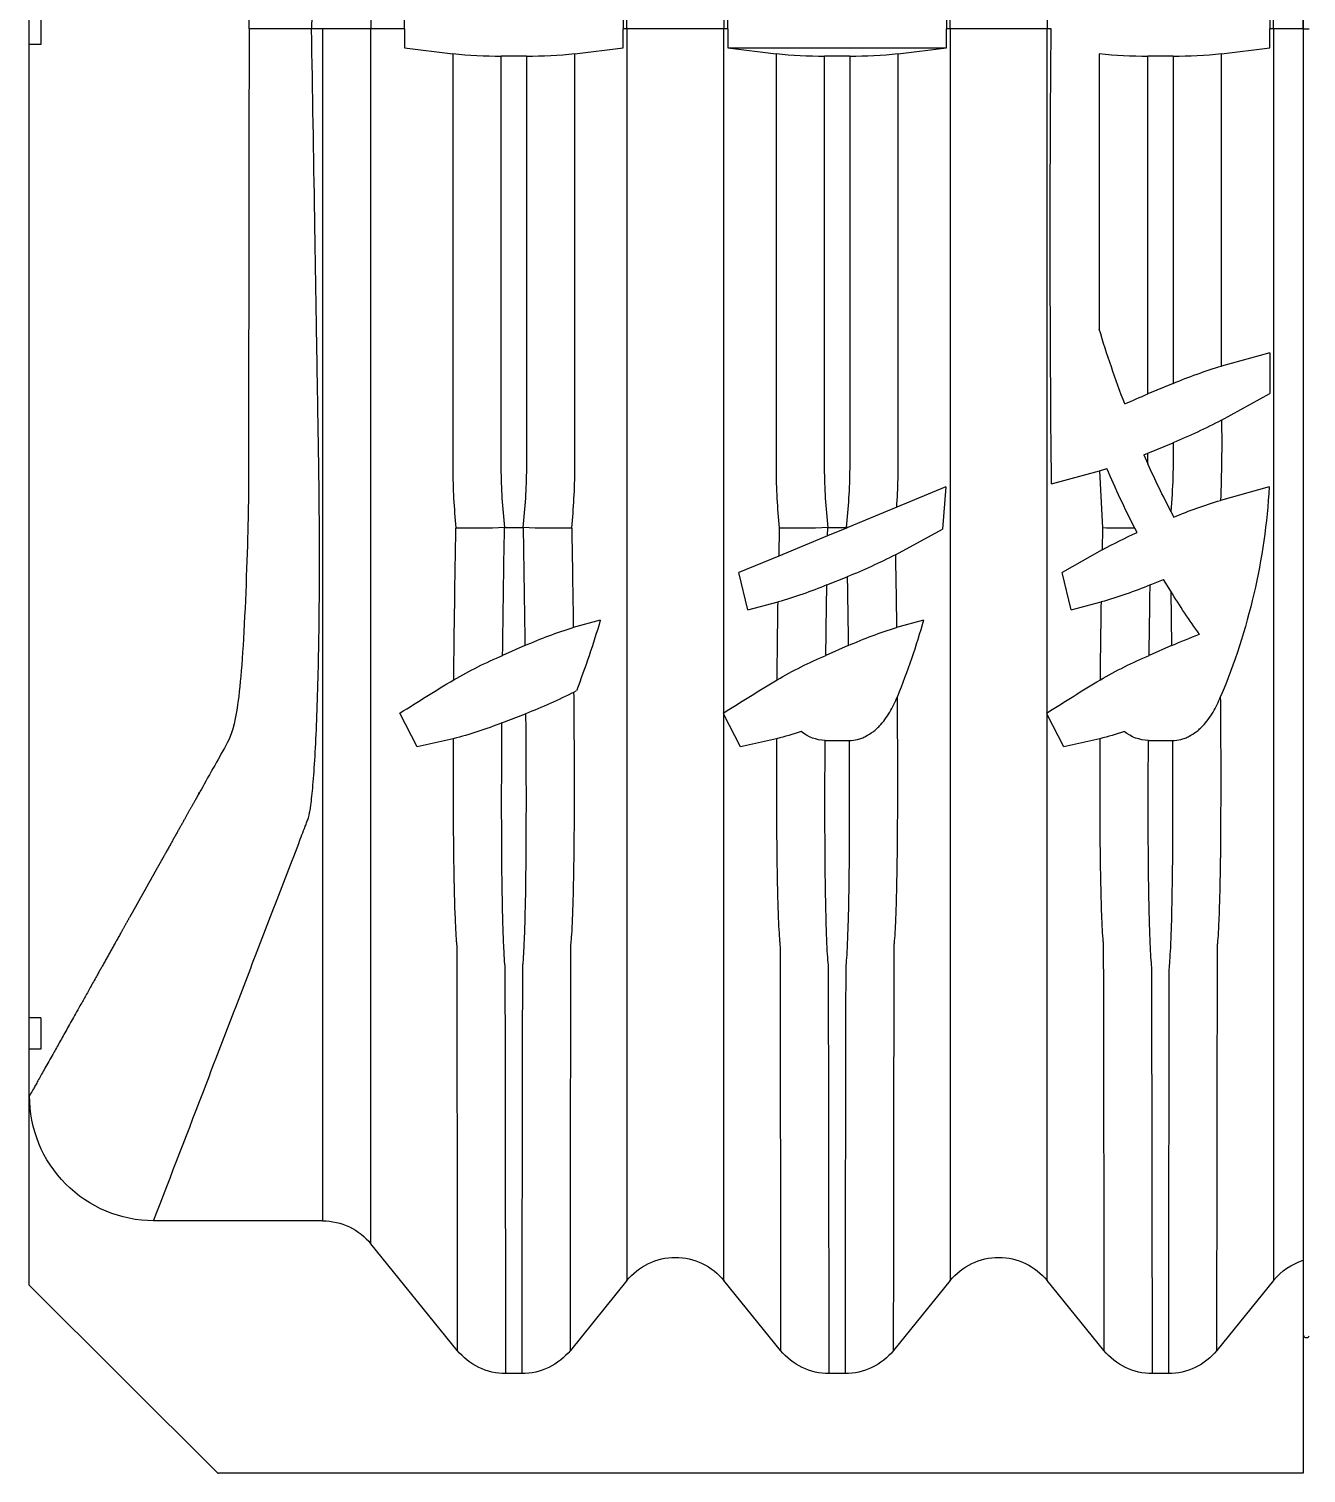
# Model space of a CAD drawing. Header units: millimetres. Extents: x -455371 to 117772, y -78417 to 116564.
# Drawn here: x -36951.4 to -36747.5, y 53543.6 to 53774 of the extents above; entities that cross this region are included whole.
import ezdxf

# ---------------------------------------------------------------- set-up
doc = ezdxf.new("R2010")
doc.units = ezdxf.units.MM
doc.layers.get('0').update_dxf_attribs({"color": 255})
doc.layers.add('BETON-STOP', color=141, linetype='Continuous')
doc.layers.add('Contorno-Cupolex', color=3, linetype='Continuous')
doc.layers.add('quote', color=5, linetype='Continuous', lineweight=15)

# ---------------------------------------------------------------- blocks, each defined once
blk = doc.blocks.new('Cupolex H50')
at = {"layer": 'Contorno-Cupolex', "linetype": 'Continuous'}
for p, q in [((19692.858, 10192.535), (19692.858, 10213.322)), ((19692.951, 10192.535), (19692.858, 10192.535)), ((19692.858, 10192.535), (19692.858, 10171.748))]:
    blk.add_line(p, q, dxfattribs=at)
blk.add_arc((19692.908, 10171.747), 0.0499, 179.2776, 329.0373, dxfattribs=at)
blk = doc.blocks.new('*U2212')
at = {"xscale": 10.01836209701863, "yscale": 10.01836209701863, "zscale": 10.01836209701863}
blk.add_blockref('Cupolex H50', (-197854.97, -101829.74), dxfattribs=at)
blk = doc.blocks.new('*U2213')
at = {"layer": 'quote', "color": 0, "linetype": 'ByBlock', "lineweight": -2, "transparency": 16777216}
blk.add_blockref('*U2212', (1345, -1345), dxfattribs=at)
blk = doc.blocks.new('Bs H50 tacca 4')
at = {"layer": 'BETON-STOP'}
for p, q in [((19672.558, 10052.839), (19675.568, 10055.839)), ((19675.568, 10055.839), (19675.579, 10055.839)), ((19692.858, 10055.839), (19675.579, 10055.839)), ((19692.858, 10009.839), (19692.858, 10055.839)), ((19680.411, 10054.254), (19680.156, 10054.254)), ((19685.561, 10054.254), (19685.306, 10054.254)), ((19690.711, 10054.254), (19690.456, 10054.254)), ((19679.383, 10053.884), (19678.008, 10052.189)), ((19682.085, 10052.772), (19681.184, 10053.884)), ((19684.533, 10053.884), (19683.631, 10052.772)), ((19687.235, 10052.772), (19686.334, 10053.884)), ((19689.683, 10053.884), (19688.781, 10052.772)), ((19692.385, 10052.772), (19691.484, 10053.884)), ((19672.558, 10049.089), (19672.558, 10052.839)), ((19678.008, 10052.189), (19678.008, 10032.839)), ((19677.236, 10051.819), (19674.546, 10051.819)), ((19677.236, 10032.839), (19677.236, 10051.819)), ((19672.747, 10049.089), (19672.558, 10049.089)), ((19672.558, 10048.589), (19672.558, 10049.089)), ((19672.747, 10048.589), (19672.747, 10049.089)), ((19672.747, 10048.589), (19672.558, 10048.589)), ((19672.558, 10033.089), (19672.558, 10048.589)), ((19678.745, 10044.27), (19678.47, 10043.734)), ((19679.319, 10044.143), (19678.745, 10044.27)), ((19683.895, 10044.27), (19683.631, 10043.755)), ((19684.469, 10044.143), (19683.895, 10044.27)), ((19685.243, 10044.17), (19685.624, 10044.17)), ((19689.045, 10044.27), (19688.781, 10043.755)), ((19689.619, 10044.143), (19689.045, 10044.27)), ((19690.393, 10044.17), (19690.774, 10044.17)), ((19680.094, 10043.891), (19680.471, 10043.744)), ((19683.62, 10043.734), (19683.631, 10043.755)), ((19683.631, 10043.728), (19683.62, 10043.734)), ((19688.77, 10043.734), (19688.781, 10043.755)), ((19688.781, 10043.728), (19688.77, 10043.734)), ((19681.242, 10043.4), (19681.279, 10043.38)), ((19680.46, 10042.661), (19680.105, 10042.815)), ((19685.61, 10042.661), (19685.255, 10042.815)), ((19690.76, 10042.661), (19690.405, 10042.815)), ((19690.748, 10041.794), (19690.76, 10042.661)), ((19681.661, 10042.253), (19681.23, 10042.373)), ((19686.811, 10042.253), (19686.38, 10042.373)), ((19684.01, 10042.089), (19683.87, 10041.498)), ((19684.01, 10042.089), (19684.492, 10041.964)), ((19689.16, 10042.089), (19689.02, 10041.498)), ((19689.16, 10042.089), (19689.642, 10041.964)), ((19685.27, 10041.694), (19685.595, 10041.563)), ((19690.42, 10041.694), (19690.634, 10041.608)), ((19690.748, 10041.794), (19690.634, 10041.608)), ((19684.504, 10041.235), (19683.87, 10041.498)), ((19689.655, 10041.136), (19689.02, 10041.498)), ((19684.511, 10040.787), (19684.504, 10041.235)), ((19685.282, 10040.913), (19684.504, 10041.235)), ((19686.363, 10041.212), (19687.111, 10040.805)), ((19689.661, 10040.787), (19689.655, 10041.136)), ((19685.282, 10040.913), (19685.285, 10040.779)), ((19685.582, 10040.789), (19685.282, 10040.913)), ((19680.135, 10040.779), (19680.142, 10040.779)), ((19680.142, 10040.779), (19680.425, 10040.779)), ((19680.425, 10040.779), (19680.432, 10040.779)), ((19685.285, 10040.779), (19685.292, 10040.779)), ((19685.292, 10040.779), (19685.575, 10040.779)), ((19685.575, 10040.779), (19685.582, 10040.779)), ((19685.582, 10040.779), (19685.582, 10040.789)), ((19685.603, 10040.78), (19685.582, 10040.789)), ((19685.603, 10040.78), (19685.582, 10040.779)), ((19686.383, 10040.457), (19685.603, 10040.78)), ((19687.166, 10040.132), (19687.111, 10040.805)), ((19689.611, 10039.876), (19689.661, 10040.787)), ((19690.212, 10040.86), (19690.175, 10040.789)), ((19687.166, 10040.132), (19686.383, 10040.457)), ((19690.751, 10040.522), (19690.799, 10040.613)), ((19692.316, 10040.132), (19691.54, 10040.348)), ((19688.849, 10040.085), (19689.611, 10039.876)), ((19689.611, 10039.876), (19689.732, 10039.839)), ((19690.319, 10039.624), (19690.383, 10039.766)), ((19690.383, 10039.766), (19690.383, 10039.597)), ((19690.319, 10039.624), (19690.383, 10039.597)), ((19690.383, 10039.597), (19690.784, 10039.431)), ((19691.557, 10039.07), (19692.324, 10038.645)), ((19690.383, 10038.652), (19690.383, 10033.275)), ((19690.784, 10038.486), (19690.383, 10038.652)), ((19692.324, 10037.996), (19692.324, 10038.645)), ((19690.784, 10033.275), (19690.784, 10038.486)), ((19692.324, 10037.996), (19691.557, 10038.208)), ((19672.747, 10033.089), (19672.558, 10033.089)), ((19672.558, 10032.589), (19672.558, 10033.089)), ((19672.747, 10032.589), (19672.747, 10033.089)), ((19678.543, 10033.139), (19679.31, 10033.237)), ((19678.543, 10032.839), (19678.543, 10033.139)), ((19680.484, 10033.275), (19680.083, 10033.275)), ((19681.257, 10033.237), (19682.024, 10033.139)), ((19682.024, 10033.139), (19682.024, 10032.839)), ((19683.693, 10033.139), (19684.46, 10033.237)), ((19683.693, 10032.839), (19683.693, 10033.139)), ((19683.693, 10033.139), (19687.174, 10033.139)), ((19685.634, 10033.275), (19685.233, 10033.275)), ((19686.407, 10033.237), (19687.174, 10033.139)), ((19687.174, 10033.139), (19687.174, 10032.839)), ((19690.784, 10033.275), (19690.383, 10033.275)), ((19691.557, 10033.237), (19692.324, 10033.139)), ((19692.324, 10033.139), (19692.324, 10032.839)), ((19677.062, 10032.839), (19676.066, 10032.839)), ((19677.236, 10032.839), (19677.062, 10032.839)), ((19678.008, 10032.839), (19677.236, 10032.839)), ((19678.543, 10032.839), (19678.008, 10032.839)), ((19678.543, 10032.839), (19678.543, 10032.539)), ((19682.085, 10032.839), (19682.024, 10032.839)), ((19682.024, 10032.539), (19682.024, 10032.839)), ((19683.631, 10032.839), (19682.085, 10032.839)), ((19683.693, 10032.839), (19683.631, 10032.839)), ((19683.693, 10032.839), (19683.693, 10032.539)), ((19687.235, 10032.839), (19687.174, 10032.839)), ((19687.174, 10032.539), (19687.174, 10032.839)), ((19688.781, 10032.839), (19687.235, 10032.839)), ((19688.843, 10032.839), (19688.781, 10032.839)), ((19692.385, 10032.839), (19692.324, 10032.839)), ((19692.324, 10032.539), (19692.324, 10032.839)), ((19692.858, 10032.839), (19692.385, 10032.839))]:
    blk.add_line(p, q, dxfattribs=at)
for centre, radius, start, end in [((19680.157, 10053.259), 0.995, 90.0853, 141.0771), ((19680.409, 10053.258), 0.996, 38.931, 89.9066), ((19685.307, 10053.259), 0.995, 90.0853, 141.0771), ((19685.559, 10053.258), 0.996, 38.931, 89.9066), ((19690.457, 10053.259), 0.995, 90.0853, 141.0771), ((19690.709, 10053.258), 0.996, 38.931, 89.9066), ((19682.858, 10053.395), 0.992, 218.8507, 321.1493), ((19688.008, 10053.395), 0.992, 218.8507, 321.1493), ((19693.158, 10053.395), 0.992, 218.8507, 252.4043), ((19677.234, 10052.815), 0.995, 270.0845, 321.0778), ((19674.551, 10049.839), 1.981, 90.1249, 180.3275), ((19677.802, 10038.174), 6.159, 68.148, 75.7364), ((19683.423, 10039.817), 4.451, 71.1754, 76.4034), ((19685.256, 10043.537), 0.633, 91.2639, 128.8863), ((19688.573, 10039.817), 4.451, 71.1754, 76.4034), ((19690.406, 10043.537), 0.633, 91.2639, 128.8863), ((19698.453, 10075.039), 37.139, 237.4487, 239.0025), ((19677.832, 10036.81), 7.42, 62.6401, 69.1643), ((19703.713, 10075.219), 37.349, 237.473, 238.9994), ((19708.863, 10075.219), 37.349, 237.473, 238.9994), ((19674.405, 10038.676), 12.912, 16.0869, 21.8067), ((19682.218, 10039.553), 10.115, 3.2828, 22.796), ((20031.969, 10047.023), 352.663, 180.62038, 181.0131), ((19682.961, 10049.505), 7.274, 240.0223, 246.8784), ((19669.39, 10038.719), 12.77, 16.0673, 21.4049), ((19925.582, 10045.627), 241.117, 180.57577, 180.87046), ((19688.111, 10049.505), 7.274, 240.0223, 246.8784), ((19930.732, 10045.627), 241.117, 180.57577, 180.87046), ((19693.261, 10049.505), 7.274, 240.0223, 246.8784), ((20098.832, 10047.984), 418.759, 180.70721, 180.98586), ((20008.511, 10046.687), 323.28, 180.68628, 180.88504), ((20013.661, 10046.687), 323.28, 180.68628, 180.88504), ((19237.634, 10048.361), 442.863, 359.01905, 359.26254), ((19683.074, 10048.493), 6.392, 245.8601, 253.2339), ((19336.282, 10047.052), 349.356, 359.09979, 359.2798), ((19688.224, 10048.493), 6.392, 245.8601, 253.2339), ((19694.279, 10050.745), 8.817, 246.4812, 249.6136), ((19111.745, 10050.432), 569.543, 359.02971, 359.18931), ((19250.396, 10048.421), 436.026, 359.05265, 359.20533), ((19701.177, 10035.322), 12.274, 144.3188, 148.1761), ((19682.612, 10035.294), 6.93, 67.4443, 74.2569), ((19687.762, 10035.294), 6.93, 67.4443, 74.2569), ((19682.588, 10033.981), 8.157, 62.4371, 68.3733), ((19693.121, 10047.441), 7.195, 241.1997, 246.1501), ((19679.654, 10031.86), 8.932, 86.9126, 91.8782), ((19680.913, 10031.86), 8.932, 88.1218, 93.0874), ((19684.804, 10031.86), 8.932, 86.9126, 91.8782), ((19689.941, 10033.676), 7.116, 88.1178, 92.2569), ((19703.083, 10034.189), 14.498, 152.9216, 157.0622), ((19705.558, 10032.839), 16.682, 152.577, 155.463), ((19679.604, 10039.643), 11.182, 358.9164, 4.5085), ((19693.586, 10047.229), 7.179, 247.1514, 253.4401), ((19671.171, 10039.447), 20.389, 358.9401, 2.5327), ((20065.034, 10036.159), 376.206, 179.4021, 180.50569), ((19687.603, 10031.628), 8.426, 62.0178, 67.8232), ((19705.558, 10032.839), 16.65, 158.9776, 163.305), ((19694.484, 10048.562), 10.725, 245.3846, 247.52), ((19693.647, 10045.218), 7.315, 246.961, 253.3986), ((19680.019, 10026.768), 6.508, 89.4367, 96.2533), ((19680.536, 10026.53), 6.746, 83.8671, 90.4429), ((19685.169, 10026.768), 6.508, 89.4367, 96.2533), ((19685.686, 10026.53), 6.746, 83.8671, 90.4429), ((19690.319, 10026.768), 6.508, 89.4367, 96.2533), ((19690.836, 10026.53), 6.746, 83.8671, 90.4429)]:
    blk.add_arc(centre, radius, start, end, dxfattribs=at)
for points, degree, knots in [([(19680.156, 10054.254), (19680.156, 10052.992), (19680.153, 10051.728), (19680.15, 10049.831), (19680.149, 10049.199), (19680.148, 10048.408), (19680.147, 10048.25), (19680.147, 10048.013), (19680.147, 10047.934), (19680.147, 10047.816), (19680.146, 10047.779), (19680.136, 10047.678), (19680.132, 10047.617), (19680.125, 10047.472), (19680.121, 10047.389), (19680.114, 10047.199), (19680.11, 10047.092), (19680.101, 10046.74), (19680.097, 10046.467), (19680.092, 10046.001), (19680.091, 10045.837), (19680.09, 10045.488), (19680.089, 10045.304), (19680.09, 10044.732), (19680.091, 10044.325), (19680.094, 10043.891)], 3, [0, 0, 0, 0, 0.5, 0.5, 0.75, 0.75, 0.8125, 0.8125, 0.84375, 0.84375, 0.859375, 0.859375, 0.875, 0.875, 0.890625, 0.890625, 0.90625, 0.90625, 0.9375, 0.9375, 0.953125, 0.953125, 0.96875, 0.96875, 1, 1, 1, 1]), ([(19680.471, 10043.744), (19680.475, 10044.19), (19680.477, 10044.608), (19680.478, 10045.385), (19680.476, 10045.748), (19680.471, 10046.391), (19680.467, 10046.672), (19680.458, 10047.036), (19680.455, 10047.148), (19680.447, 10047.348), (19680.444, 10047.436), (19680.436, 10047.588), (19680.432, 10047.653), (19680.425, 10047.734), (19680.422, 10047.758), (19680.42, 10047.8), (19680.42, 10047.819), (19680.42, 10047.918), (19680.42, 10047.998), (19680.42, 10048.235), (19680.419, 10048.394), (19680.417, 10049.186), (19680.417, 10049.82), (19680.413, 10051.722), (19680.411, 10052.989), (19680.411, 10054.254)], 3, [0, 0, 0, 0, 0.03125, 0.03125, 0.0625, 0.0625, 0.09375, 0.09375, 0.109375, 0.109375, 0.125, 0.125, 0.140625, 0.140625, 0.148437, 0.148437, 0.15625, 0.15625, 0.1875, 0.1875, 0.25, 0.25, 0.5, 0.5, 1, 1, 1, 1]), ([(19685.306, 10054.254), (19685.306, 10053.001), (19685.303, 10051.745), (19685.3, 10049.861), (19685.299, 10049.233), (19685.298, 10048.448), (19685.297, 10048.291), (19685.297, 10048.056), (19685.297, 10047.977), (19685.297, 10047.859), (19685.298, 10047.822), (19685.294, 10047.739), (19685.287, 10047.685), (19685.275, 10047.495), (19685.268, 10047.326), (19685.258, 10047.001), (19685.255, 10046.882), (19685.25, 10046.625), (19685.247, 10046.488), (19685.242, 10046.048), (19685.24, 10045.717), (19685.239, 10044.983), (19685.24, 10044.59), (19685.243, 10044.17)], 3, [0, 0, 0, 0, 0.5, 0.5, 0.75, 0.75, 0.8125, 0.8125, 0.84375, 0.84375, 0.859375, 0.859375, 0.875, 0.875, 0.90625, 0.90625, 0.921875, 0.921875, 0.9375, 0.9375, 0.96875, 0.96875, 1, 1, 1, 1]), ([(19685.624, 10044.17), (19685.627, 10044.593), (19685.628, 10044.988), (19685.627, 10045.538), (19685.626, 10045.715), (19685.624, 10046.048), (19685.623, 10046.205), (19685.617, 10046.646), (19685.612, 10046.902), (19685.602, 10047.227), (19685.598, 10047.324), (19685.591, 10047.495), (19685.587, 10047.568), (19685.579, 10047.694), (19685.572, 10047.746), (19685.569, 10047.827), (19685.57, 10047.865), (19685.57, 10047.983), (19685.57, 10048.061), (19685.569, 10048.296), (19685.569, 10048.453), (19685.567, 10049.238), (19685.566, 10049.865), (19685.563, 10051.747), (19685.561, 10053.002), (19685.561, 10054.254)], 3, [0, 0, 0, 0, 0.03125, 0.03125, 0.046875, 0.046875, 0.0625, 0.0625, 0.09375, 0.09375, 0.109375, 0.109375, 0.125, 0.125, 0.140625, 0.140625, 0.15625, 0.15625, 0.1875, 0.1875, 0.25, 0.25, 0.5, 0.5, 1, 1, 1, 1]), ([(19690.456, 10054.254), (19690.456, 10053.001), (19690.453, 10051.745), (19690.45, 10049.861), (19690.449, 10049.233), (19690.448, 10048.448), (19690.447, 10048.291), (19690.447, 10048.056), (19690.447, 10047.977), (19690.447, 10047.859), (19690.448, 10047.822), (19690.444, 10047.739), (19690.437, 10047.685), (19690.425, 10047.495), (19690.418, 10047.326), (19690.408, 10047.001), (19690.405, 10046.882), (19690.4, 10046.625), (19690.397, 10046.488), (19690.392, 10046.048), (19690.39, 10045.717), (19690.389, 10044.983), (19690.39, 10044.59), (19690.393, 10044.17)], 3, [0, 0, 0, 0, 0.5, 0.5, 0.75, 0.75, 0.8125, 0.8125, 0.84375, 0.84375, 0.859375, 0.859375, 0.875, 0.875, 0.90625, 0.90625, 0.921875, 0.921875, 0.9375, 0.9375, 0.96875, 0.96875, 1, 1, 1, 1]), ([(19690.774, 10044.17), (19690.777, 10044.593), (19690.778, 10044.988), (19690.777, 10045.538), (19690.776, 10045.715), (19690.774, 10046.048), (19690.773, 10046.205), (19690.767, 10046.646), (19690.762, 10046.902), (19690.752, 10047.227), (19690.748, 10047.324), (19690.741, 10047.495), (19690.737, 10047.568), (19690.729, 10047.694), (19690.722, 10047.746), (19690.719, 10047.827), (19690.72, 10047.865), (19690.72, 10047.983), (19690.72, 10048.061), (19690.719, 10048.296), (19690.719, 10048.453), (19690.717, 10049.238), (19690.716, 10049.865), (19690.713, 10051.747), (19690.711, 10053.002), (19690.711, 10054.254)], 3, [0, 0, 0, 0, 0.03125, 0.03125, 0.046875, 0.046875, 0.0625, 0.0625, 0.09375, 0.09375, 0.109375, 0.109375, 0.125, 0.125, 0.140625, 0.140625, 0.15625, 0.15625, 0.1875, 0.1875, 0.25, 0.25, 0.5, 0.5, 1, 1, 1, 1]), ([(19679.319, 10044.143), (19679.317, 10044.552), (19679.317, 10044.933), (19679.318, 10045.461), (19679.319, 10045.628), (19679.322, 10045.942), (19679.324, 10046.089), (19679.328, 10046.363), (19679.331, 10046.49), (19679.337, 10046.725), (19679.34, 10046.833), (19679.351, 10047.122), (19679.358, 10047.265), (19679.37, 10047.391), (19679.373, 10047.413), (19679.374, 10047.453), (19679.374, 10047.472), (19679.374, 10047.53), (19679.374, 10047.569), (19679.374, 10047.685), (19679.374, 10047.763), (19679.375, 10047.995), (19679.375, 10048.15), (19679.377, 10048.925), (19679.377, 10049.546), (19679.381, 10051.406), (19679.383, 10052.646), (19679.383, 10053.884)], 3, [0, 0, 0, 0, 0.03125, 0.03125, 0.046875, 0.046875, 0.0625, 0.0625, 0.078125, 0.078125, 0.09375, 0.09375, 0.125, 0.125, 0.132813, 0.132813, 0.140625, 0.140625, 0.15625, 0.15625, 0.1875, 0.1875, 0.25, 0.25, 0.5, 0.5, 1, 1, 1, 1]), ([(19681.184, 10053.884), (19681.184, 10052.621), (19681.186, 10051.355), (19681.189, 10049.456), (19681.19, 10048.823), (19681.192, 10048.032), (19681.192, 10047.873), (19681.193, 10047.636), (19681.193, 10047.557), (19681.193, 10047.458), (19681.192, 10047.439), (19681.195, 10047.396), (19681.199, 10047.372), (19681.206, 10047.291), (19681.21, 10047.226), (19681.217, 10047.074), (19681.221, 10046.986), (19681.228, 10046.787), (19681.231, 10046.675), (19681.24, 10046.311), (19681.244, 10046.03), (19681.248, 10045.552), (19681.249, 10045.383), (19681.25, 10045.025), (19681.25, 10044.837), (19681.248, 10044.255), (19681.246, 10043.84), (19681.242, 10043.4)], 3, [0, 0, 0, 0, 0.5, 0.5, 0.75, 0.75, 0.8125, 0.8125, 0.84375, 0.84375, 0.851563, 0.851563, 0.859375, 0.859375, 0.875, 0.875, 0.890625, 0.890625, 0.90625, 0.90625, 0.9375, 0.9375, 0.953125, 0.953125, 0.96875, 0.96875, 1, 1, 1, 1]), ([(19684.469, 10044.143), (19684.467, 10044.552), (19684.467, 10044.933), (19684.468, 10045.461), (19684.469, 10045.628), (19684.472, 10045.942), (19684.474, 10046.089), (19684.478, 10046.363), (19684.481, 10046.49), (19684.487, 10046.725), (19684.49, 10046.833), (19684.501, 10047.122), (19684.508, 10047.265), (19684.52, 10047.391), (19684.523, 10047.413), (19684.524, 10047.453), (19684.524, 10047.472), (19684.524, 10047.53), (19684.524, 10047.569), (19684.524, 10047.685), (19684.524, 10047.763), (19684.525, 10047.995), (19684.525, 10048.15), (19684.527, 10048.925), (19684.527, 10049.546), (19684.531, 10051.406), (19684.533, 10052.646), (19684.533, 10053.884)], 3, [0, 0, 0, 0, 0.03125, 0.03125, 0.046875, 0.046875, 0.0625, 0.0625, 0.078125, 0.078125, 0.09375, 0.09375, 0.125, 0.125, 0.132812, 0.132812, 0.140625, 0.140625, 0.15625, 0.15625, 0.1875, 0.1875, 0.25, 0.25, 0.5, 0.5, 1, 1, 1, 1]), ([(19686.334, 10053.884), (19686.334, 10052.623), (19686.336, 10051.359), (19686.339, 10049.464), (19686.34, 10048.832), (19686.342, 10048.042), (19686.342, 10047.884), (19686.343, 10047.647), (19686.343, 10047.568), (19686.343, 10047.469), (19686.343, 10047.45), (19686.344, 10047.409), (19686.347, 10047.386), (19686.355, 10047.308), (19686.359, 10047.246), (19686.366, 10047.098), (19686.37, 10047.012), (19686.377, 10046.819), (19686.38, 10046.709), (19686.389, 10046.352), (19686.393, 10046.075), (19686.397, 10045.603), (19686.398, 10045.436), (19686.399, 10045.084), (19686.4, 10044.897), (19686.399, 10044.32), (19686.397, 10043.909), (19686.393, 10043.472)], 3, [0, 0, 0, 0, 0.5, 0.5, 0.75, 0.75, 0.8125, 0.8125, 0.84375, 0.84375, 0.851563, 0.851563, 0.859375, 0.859375, 0.875, 0.875, 0.890625, 0.890625, 0.90625, 0.90625, 0.9375, 0.9375, 0.953125, 0.953125, 0.96875, 0.96875, 1, 1, 1, 1]), ([(19689.619, 10044.143), (19689.617, 10044.552), (19689.617, 10044.933), (19689.618, 10045.461), (19689.619, 10045.628), (19689.622, 10045.942), (19689.624, 10046.089), (19689.628, 10046.363), (19689.631, 10046.49), (19689.637, 10046.725), (19689.64, 10046.833), (19689.651, 10047.122), (19689.658, 10047.265), (19689.67, 10047.391), (19689.673, 10047.413), (19689.674, 10047.453), (19689.674, 10047.472), (19689.674, 10047.53), (19689.674, 10047.569), (19689.674, 10047.685), (19689.674, 10047.763), (19689.675, 10047.995), (19689.675, 10048.15), (19689.677, 10048.925), (19689.677, 10049.546), (19689.681, 10051.406), (19689.683, 10052.646), (19689.683, 10053.884)], 3, [0, 0, 0, 0, 0.03125, 0.03125, 0.046875, 0.046875, 0.0625, 0.0625, 0.078125, 0.078125, 0.09375, 0.09375, 0.125, 0.125, 0.132813, 0.132813, 0.140625, 0.140625, 0.15625, 0.15625, 0.1875, 0.1875, 0.25, 0.25, 0.5, 0.5, 1, 1, 1, 1]), ([(19691.484, 10053.884), (19691.484, 10052.623), (19691.486, 10051.359), (19691.489, 10049.464), (19691.49, 10048.832), (19691.492, 10048.042), (19691.492, 10047.884), (19691.493, 10047.647), (19691.493, 10047.568), (19691.493, 10047.469), (19691.493, 10047.45), (19691.494, 10047.409), (19691.497, 10047.386), (19691.505, 10047.308), (19691.509, 10047.246), (19691.516, 10047.098), (19691.52, 10047.012), (19691.527, 10046.819), (19691.53, 10046.709), (19691.539, 10046.352), (19691.543, 10046.075), (19691.547, 10045.603), (19691.548, 10045.436), (19691.549, 10045.084), (19691.55, 10044.897), (19691.549, 10044.32), (19691.547, 10043.909), (19691.543, 10043.472)], 3, [0, 0, 0, 0, 0.5, 0.5, 0.75, 0.75, 0.8125, 0.8125, 0.84375, 0.84375, 0.851562, 0.851562, 0.859375, 0.859375, 0.875, 0.875, 0.890625, 0.890625, 0.90625, 0.90625, 0.9375, 0.9375, 0.953125, 0.953125, 0.96875, 0.96875, 1, 1, 1, 1]), ([(19682.085, 10032.839), (19682.085, 10034.04), (19682.085, 10035.241), (19682.085, 10037.042), (19682.085, 10037.643), (19682.085, 10038.544), (19682.085, 10038.844), (19682.085, 10039.294), (19682.085, 10039.444), (19682.085, 10039.745), (19682.085, 10039.895), (19682.086, 10040.345), (19682.086, 10040.645), (19682.086, 10041.244), (19682.086, 10041.538), (19682.086, 10042.11), (19682.086, 10042.388), (19682.086, 10042.932), (19682.086, 10043.198), (19682.086, 10043.952), (19682.086, 10044.404), (19682.086, 10045.199), (19682.086, 10045.526), (19682.086, 10045.911), (19682.086, 10046.021), (19682.086, 10046.2), (19682.085, 10046.27), (19682.085, 10046.369), (19682.085, 10046.413), (19682.085, 10046.507), (19682.085, 10046.554), (19682.085, 10046.788), (19682.085, 10046.974), (19682.085, 10047.535), (19682.085, 10047.909), (19682.085, 10049.78), (19682.085, 10051.276), (19682.085, 10052.772)], 3, [0, 0, 0, 0, 0.0625, 0.0625, 0.09375, 0.09375, 0.109375, 0.109375, 0.117188, 0.117188, 0.125, 0.125, 0.140625, 0.140625, 0.15625, 0.15625, 0.171875, 0.171875, 0.1875, 0.1875, 0.21875, 0.21875, 0.25, 0.25, 0.265625, 0.265625, 0.28125, 0.28125, 0.296875, 0.296875, 0.3125, 0.3125, 0.375, 0.375, 0.5, 0.5, 1, 1, 1, 1]), ([(19683.631, 10052.772), (19683.631, 10051.565), (19683.631, 10050.357), (19683.631, 10048.546), (19683.631, 10047.942), (19683.631, 10047.036), (19683.631, 10046.735), (19683.631, 10046.395), (19683.631, 10046.359), (19683.631, 10046.279), (19683.631, 10046.225), (19683.631, 10046.027), (19683.631, 10045.848), (19683.63, 10045.395), (19683.63, 10045.117), (19683.631, 10044.492), (19683.631, 10044.143), (19683.631, 10043.755)], 3, [0, 0, 0, 0, 0.5, 0.5, 0.75, 0.75, 0.875, 0.875, 0.890625, 0.890625, 0.90625, 0.90625, 0.9375, 0.9375, 0.96875, 0.96875, 1, 1, 1, 1]), ([(19687.235, 10032.839), (19687.235, 10034.04), (19687.235, 10035.241), (19687.235, 10037.042), (19687.235, 10037.643), (19687.235, 10038.544), (19687.235, 10038.844), (19687.235, 10039.294), (19687.235, 10039.444), (19687.235, 10039.745), (19687.235, 10039.895), (19687.236, 10040.345), (19687.236, 10040.645), (19687.236, 10041.244), (19687.236, 10041.538), (19687.236, 10042.11), (19687.236, 10042.388), (19687.236, 10042.932), (19687.236, 10043.198), (19687.236, 10043.952), (19687.236, 10044.404), (19687.236, 10045.199), (19687.236, 10045.526), (19687.236, 10045.911), (19687.236, 10046.021), (19687.236, 10046.2), (19687.235, 10046.27), (19687.235, 10046.369), (19687.235, 10046.413), (19687.235, 10046.507), (19687.235, 10046.554), (19687.235, 10046.788), (19687.235, 10046.974), (19687.235, 10047.535), (19687.235, 10047.909), (19687.235, 10049.78), (19687.235, 10051.276), (19687.235, 10052.772)], 3, [0, 0, 0, 0, 0.0625, 0.0625, 0.09375, 0.09375, 0.109375, 0.109375, 0.117187, 0.117187, 0.125, 0.125, 0.140625, 0.140625, 0.15625, 0.15625, 0.171875, 0.171875, 0.1875, 0.1875, 0.21875, 0.21875, 0.25, 0.25, 0.265625, 0.265625, 0.28125, 0.28125, 0.296875, 0.296875, 0.3125, 0.3125, 0.375, 0.375, 0.5, 0.5, 1, 1, 1, 1]), ([(19688.781, 10052.772), (19688.781, 10051.565), (19688.781, 10050.357), (19688.781, 10048.546), (19688.781, 10047.942), (19688.781, 10047.036), (19688.781, 10046.735), (19688.781, 10046.395), (19688.781, 10046.359), (19688.781, 10046.279), (19688.781, 10046.225), (19688.781, 10046.027), (19688.781, 10045.848), (19688.78, 10045.395), (19688.78, 10045.117), (19688.781, 10044.492), (19688.781, 10044.143), (19688.781, 10043.755)], 3, [0, 0, 0, 0, 0.5, 0.5, 0.75, 0.75, 0.875, 0.875, 0.890625, 0.890625, 0.90625, 0.90625, 0.9375, 0.9375, 0.96875, 0.96875, 1, 1, 1, 1]), ([(19692.385, 10032.839), (19692.385, 10034.04), (19692.385, 10035.241), (19692.385, 10037.042), (19692.385, 10037.643), (19692.385, 10038.544), (19692.385, 10038.844), (19692.385, 10039.294), (19692.385, 10039.444), (19692.385, 10039.745), (19692.385, 10039.895), (19692.386, 10040.345), (19692.386, 10040.645), (19692.386, 10041.244), (19692.386, 10041.538), (19692.386, 10042.11), (19692.386, 10042.388), (19692.386, 10042.932), (19692.386, 10043.198), (19692.386, 10043.952), (19692.386, 10044.404), (19692.386, 10045.199), (19692.386, 10045.526), (19692.386, 10045.911), (19692.386, 10046.021), (19692.386, 10046.2), (19692.385, 10046.27), (19692.385, 10046.369), (19692.385, 10046.413), (19692.385, 10046.507), (19692.385, 10046.554), (19692.385, 10046.788), (19692.385, 10046.974), (19692.385, 10047.535), (19692.385, 10047.909), (19692.385, 10049.78), (19692.385, 10051.276), (19692.385, 10052.772)], 3, [0, 0, 0, 0, 0.0625, 0.0625, 0.09375, 0.09375, 0.109375, 0.109375, 0.117188, 0.117188, 0.125, 0.125, 0.140625, 0.140625, 0.15625, 0.15625, 0.171875, 0.171875, 0.1875, 0.1875, 0.21875, 0.21875, 0.25, 0.25, 0.265625, 0.265625, 0.28125, 0.28125, 0.296875, 0.296875, 0.3125, 0.3125, 0.375, 0.375, 0.5, 0.5, 1, 1, 1, 1]), ([(19674.546, 10051.819), (19674.824, 10051.096), (19675.243, 10050.007), (19675.802, 10048.553), (19676.223, 10047.456), (19676.575, 10046.541), (19676.821, 10045.902), (19676.935, 10045.605), (19676.983, 10045.479), (19677, 10045.434), (19677.014, 10045.4), (19677.023, 10045.361), (19677.033, 10045.311), (19677.042, 10045.257), (19677.059, 10045.139), (19677.085, 10044.897), (19677.117, 10044.441), (19677.145, 10043.865), (19677.173, 10042.973), (19677.19, 10041.906), (19677.188, 10040.753), (19677.181, 10040.062), (19677.173, 10039.572), (19677.167, 10039.19), (19677.156, 10038.521), (19677.137, 10037.375), (19677.105, 10035.417), (19677.079, 10033.842), (19677.062, 10032.839)], 3, [0, 0, 0, 0, 0.247753, 0.372985, 0.498218, 0.623451, 0.686067, 0.717375, 0.725202, 0.729131, 0.732712, 0.736995, 0.741519, 0.744877, 0.748234, 0.763673, 0.77975, 0.795578, 0.811398, 0.843021, 0.858859, 0.874812, 0.879946, 0.885054, 0.895272, 0.915707, 0.946359, 1, 1, 1, 1]), ([(19676.066, 10032.839), (19676.057, 10039.785), (19676.056, 10039.827), (19676.056, 10040.198), (19676.051, 10040.544), (19676.046, 10040.886), (19676.036, 10041.219), (19676.027, 10041.552), (19676.013, 10041.864), (19676, 10042.174), (19675.983, 10042.453), (19675.966, 10042.731), (19675.946, 10042.972), (19675.926, 10043.213), (19675.904, 10043.412), (19675.881, 10043.608), (19675.857, 10043.756), (19675.833, 10043.903), (19675.806, 10044.003), (19675.793, 10044.052), (19675.78, 10044.089), (19675.773, 10044.107), (19675.767, 10044.122), (19675.761, 10044.135), (19675.754, 10044.148), (19675.752, 10044.151), (19675.747, 10044.16), (19675.743, 10044.167), (19675.739, 10044.174), (19675.737, 10044.177), (19675.722, 10044.204), (19675.709, 10044.227), (19675.688, 10044.265), (19675.631, 10044.367), (19675.552, 10044.508), (19675.416, 10044.75), (19675.28, 10044.993), (19675.239, 10045.067), (19674.736, 10045.964), (19674.31, 10046.723), (19673.647, 10047.907), (19672.673, 10049.644), (19672.57, 10049.827)], 2, [0, 0, 0, 0.127885, 0.127885, 0.143871, 0.143871, 0.159857, 0.159857, 0.175842, 0.175842, 0.191828, 0.191828, 0.207814, 0.207814, 0.223799, 0.223799, 0.239785, 0.239785, 0.255771, 0.255771, 0.263764, 0.263764, 0.26776, 0.26776, 0.271757, 0.271757, 0.273755, 0.273755, 0.275753, 0.275753, 0.279749, 0.279749, 0.287742, 0.287742, 0.319714, 0.319714, 0.383656, 0.383656, 0.511542, 0.511542, 0.767313, 0.767313, 1, 1, 1]), ([(19685.624, 10044.17), (19685.671, 10044.17), (19685.716, 10044.164), (19685.782, 10044.148), (19685.804, 10044.141), (19685.847, 10044.125), (19685.869, 10044.115), (19685.93, 10044.084), (19685.969, 10044.059), (19686.024, 10044.018), (19686.041, 10044.003), (19686.076, 10043.972), (19686.092, 10043.956), (19686.171, 10043.873), (19686.225, 10043.799), (19686.319, 10043.641), (19686.359, 10043.558), (19686.393, 10043.472)], 3, [0, 0, 0, 0, 0.125, 0.125, 0.1875, 0.1875, 0.25, 0.25, 0.375, 0.375, 0.4375, 0.4375, 0.5, 0.5, 0.75, 0.75, 1, 1, 1, 1]), ([(19690.774, 10044.17), (19690.821, 10044.17), (19690.866, 10044.164), (19690.932, 10044.148), (19690.954, 10044.141), (19690.997, 10044.125), (19691.019, 10044.115), (19691.08, 10044.084), (19691.119, 10044.059), (19691.174, 10044.018), (19691.191, 10044.003), (19691.226, 10043.972), (19691.242, 10043.956), (19691.321, 10043.873), (19691.375, 10043.799), (19691.469, 10043.641), (19691.509, 10043.558), (19691.543, 10043.472)], 3, [0, 0, 0, 0, 0.125, 0.125, 0.1875, 0.1875, 0.25, 0.25, 0.375, 0.375, 0.4375, 0.4375, 0.5, 0.5, 0.75, 0.75, 1, 1, 1, 1]), ([(19683.631, 10043.728), (19683.631, 10043.351), (19683.631, 10042.952), (19683.63, 10042.322), (19683.63, 10042.106), (19683.63, 10041.663), (19683.63, 10041.437), (19683.631, 10040.758), (19683.631, 10040.298), (19683.631, 10039.6), (19683.631, 10039.367), (19683.631, 10038.9), (19683.631, 10038.667), (19683.631, 10036.569), (19683.631, 10034.704), (19683.631, 10032.839)], 3, [0, 0, 0, 0, 0.125, 0.125, 0.1875, 0.1875, 0.25, 0.25, 0.375, 0.375, 0.4375, 0.4375, 0.5, 0.5, 1, 1, 1, 1]), ([(19688.781, 10043.728), (19688.781, 10043.351), (19688.781, 10042.952), (19688.78, 10042.322), (19688.78, 10042.106), (19688.78, 10041.663), (19688.78, 10041.437), (19688.781, 10040.758), (19688.781, 10040.298), (19688.781, 10039.6), (19688.781, 10039.367), (19688.781, 10038.9), (19688.781, 10038.667), (19688.781, 10036.569), (19688.781, 10034.704), (19688.781, 10032.839)], 3, [0, 0, 0, 0, 0.125, 0.125, 0.1875, 0.1875, 0.25, 0.25, 0.375, 0.375, 0.4375, 0.4375, 0.5, 0.5, 1, 1, 1, 1]), ([(19679.31, 10033.237), (19679.31, 10034.495), (19679.31, 10035.754), (19679.31, 10037.641), (19679.31, 10038.271), (19679.31, 10039.057), (19679.31, 10039.214), (19679.31, 10039.45), (19679.31, 10039.529), (19679.31, 10039.686), (19679.31, 10039.765), (19679.313, 10040.158), (19679.33, 10040.473), (19679.361, 10040.787)], 3, [0, 0, 0, 0, 0.5, 0.5, 0.75, 0.75, 0.8125, 0.8125, 0.84375, 0.84375, 0.875, 0.875, 1, 1, 1, 1]), ([(19680.142, 10040.779), (19680.105, 10040.466), (19680.086, 10040.154), (19680.083, 10039.763), (19680.083, 10039.685), (19680.083, 10039.529), (19680.083, 10039.45), (19680.083, 10039.216), (19680.083, 10039.06), (19680.083, 10038.278), (19680.083, 10037.653), (19680.083, 10035.777), (19680.083, 10034.526), (19680.083, 10033.275)], 3, [0, 0, 0, 0, 0.125, 0.125, 0.15625, 0.15625, 0.1875, 0.1875, 0.25, 0.25, 0.5, 0.5, 1, 1, 1, 1]), ([(19680.484, 10033.275), (19680.484, 10034.526), (19680.484, 10035.777), (19680.484, 10037.653), (19680.484, 10038.278), (19680.484, 10039.06), (19680.484, 10039.216), (19680.484, 10039.45), (19680.484, 10039.529), (19680.484, 10039.685), (19680.484, 10039.763), (19680.481, 10040.154), (19680.461, 10040.466), (19680.425, 10040.779)], 3, [0, 0, 0, 0, 0.5, 0.5, 0.75, 0.75, 0.8125, 0.8125, 0.84375, 0.84375, 0.875, 0.875, 1, 1, 1, 1]), ([(19681.206, 10040.787), (19681.237, 10040.473), (19681.254, 10040.159), (19681.257, 10039.766), (19681.257, 10039.687), (19681.256, 10039.53), (19681.257, 10039.451), (19681.257, 10039.215), (19681.257, 10039.058), (19681.257, 10038.271), (19681.256, 10037.642), (19681.257, 10035.754), (19681.257, 10034.496), (19681.257, 10033.237)], 3, [0, 0, 0, 0, 0.125, 0.125, 0.15625, 0.15625, 0.1875, 0.1875, 0.25, 0.25, 0.5, 0.5, 1, 1, 1, 1]), ([(19684.46, 10033.237), (19684.46, 10034.495), (19684.46, 10035.754), (19684.46, 10037.641), (19684.46, 10038.271), (19684.46, 10039.057), (19684.46, 10039.214), (19684.46, 10039.45), (19684.46, 10039.529), (19684.46, 10039.686), (19684.46, 10039.765), (19684.463, 10040.158), (19684.48, 10040.473), (19684.511, 10040.787)], 3, [0, 0, 0, 0, 0.5, 0.5, 0.75, 0.75, 0.8125, 0.8125, 0.84375, 0.84375, 0.875, 0.875, 1, 1, 1, 1]), ([(19685.292, 10040.779), (19685.255, 10040.466), (19685.236, 10040.154), (19685.233, 10039.763), (19685.233, 10039.685), (19685.233, 10039.529), (19685.233, 10039.45), (19685.233, 10039.216), (19685.233, 10039.06), (19685.233, 10038.278), (19685.233, 10037.653), (19685.233, 10035.777), (19685.233, 10034.526), (19685.233, 10033.275)], 3, [0, 0, 0, 0, 0.125, 0.125, 0.15625, 0.15625, 0.1875, 0.1875, 0.25, 0.25, 0.5, 0.5, 1, 1, 1, 1]), ([(19685.634, 10033.275), (19685.634, 10034.526), (19685.634, 10035.777), (19685.634, 10037.653), (19685.634, 10038.278), (19685.634, 10039.06), (19685.634, 10039.216), (19685.634, 10039.45), (19685.634, 10039.529), (19685.634, 10039.685), (19685.634, 10039.763), (19685.631, 10040.154), (19685.611, 10040.466), (19685.575, 10040.779)], 3, [0, 0, 0, 0, 0.5, 0.5, 0.75, 0.75, 0.8125, 0.8125, 0.84375, 0.84375, 0.875, 0.875, 1, 1, 1, 1]), ([(19686.383, 10040.457), (19686.394, 10040.306), (19686.4, 10040.156), (19686.406, 10039.931), (19686.406, 10039.856), (19686.407, 10039.705), (19686.406, 10039.63), (19686.406, 10039.254), (19686.407, 10038.953), (19686.406, 10038.051), (19686.406, 10037.449), (19686.407, 10035.644), (19686.407, 10034.44), (19686.407, 10033.237)], 3, [0, 0, 0, 0, 0.0625, 0.0625, 0.09375, 0.09375, 0.125, 0.125, 0.25, 0.25, 0.5, 0.5, 1, 1, 1, 1]), ([(19676.066, 10032.839), (19676.064, 10031.666), (19676.062, 10030.493), (19676.06, 10028.733), (19676.059, 10028.146), (19676.058, 10027.266), (19676.058, 10026.973), (19676.057, 10026.607), (19676.057, 10026.533), (19676.057, 10026.387), (19676.057, 10026.314), (19676.057, 10026.204), (19676.057, 10026.167), (19676.057, 10026.111), (19676.057, 10026.093), (19676.057, 10026.056), (19676.057, 10026.037), (19676.057, 10025.982), (19676.057, 10025.946), (19676.057, 10025.896), (19676.057, 10025.88), (19676.056, 10025.849), (19676.056, 10025.833), (19676.056, 10025.756), (19676.056, 10025.696), (19676.055, 10025.576), (19676.055, 10025.515), (19676.053, 10025.334), (19676.052, 10025.215), (19676.048, 10024.983), (19676.046, 10024.869), (19676.041, 10024.644), (19676.038, 10024.532), (19676.032, 10024.311), (19676.028, 10024.202), (19676.022, 10024.04), (19676.02, 10023.986), (19676.016, 10023.88), (19676.014, 10023.827), (19676.007, 10023.671), (19676.002, 10023.57), (19675.992, 10023.375), (19675.986, 10023.28), (19675.975, 10023.096), (19675.969, 10023.007), (19675.957, 10022.834), (19675.95, 10022.751), (19675.94, 10022.631), (19675.936, 10022.592), (19675.929, 10022.515), (19675.926, 10022.478), (19675.915, 10022.369), (19675.908, 10022.3), (19675.892, 10022.171), (19675.885, 10022.111), (19675.869, 10021.998), (19675.861, 10021.946), (19675.844, 10021.849), (19675.836, 10021.805), (19675.819, 10021.725), (19675.81, 10021.69), (19675.797, 10021.642), (19675.793, 10021.628), (19675.786, 10021.607), (19675.784, 10021.6), (19675.78, 10021.588), (19675.777, 10021.582), (19675.773, 10021.57), (19675.771, 10021.565), (19675.766, 10021.555), (19675.764, 10021.55), (19675.761, 10021.543), (19675.76, 10021.541), (19675.758, 10021.537), (19675.757, 10021.535), (19675.754, 10021.531), (19675.753, 10021.529), (19675.751, 10021.525), (19675.75, 10021.523), (19675.747, 10021.519), (19675.746, 10021.516), (19675.744, 10021.512), (19675.742, 10021.51), (19675.74, 10021.505), (19675.738, 10021.502), (19675.735, 10021.497), (19675.734, 10021.495), (19675.727, 10021.482), (19675.721, 10021.472), (19675.704, 10021.441), (19675.693, 10021.421), (19675.636, 10021.319), (19675.59, 10021.238), (19675.453, 10020.994), (19675.362, 10020.831), (19675.088, 10020.343), (19674.906, 10020.017), (19674.006, 10018.411), (19673.288, 10017.131), (19672.57, 10015.85)], 3, [0, 0, 0, 0, 0.063018, 0.063018, 0.094527, 0.094527, 0.110281, 0.110281, 0.11422, 0.11422, 0.118158, 0.118158, 0.120128, 0.120128, 0.121112, 0.121112, 0.122097, 0.122097, 0.124066, 0.124066, 0.125051, 0.125051, 0.126036, 0.126036, 0.129974, 0.129974, 0.133913, 0.133913, 0.14179, 0.14179, 0.149667, 0.149667, 0.157545, 0.157545, 0.165422, 0.165422, 0.16936, 0.16936, 0.173299, 0.173299, 0.181176, 0.181176, 0.189054, 0.189054, 0.196931, 0.196931, 0.204808, 0.204808, 0.208747, 0.208747, 0.212685, 0.212685, 0.220562, 0.220562, 0.22844, 0.22844, 0.236317, 0.236317, 0.244194, 0.244194, 0.252071, 0.252071, 0.25601, 0.25601, 0.257979, 0.257979, 0.259949, 0.259949, 0.261918, 0.261918, 0.263887, 0.263887, 0.264872, 0.264872, 0.265857, 0.265857, 0.266841, 0.266841, 0.267826, 0.267826, 0.268811, 0.268811, 0.269795, 0.269795, 0.27078, 0.27078, 0.271764, 0.271764, 0.275703, 0.275703, 0.28358, 0.28358, 0.315089, 0.315089, 0.378107, 0.378107, 0.504143, 0.504143, 1, 1, 1, 1]), ([(19674.546, 10013.858), (19675.104, 10015.309), (19675.661, 10016.759), (19676.36, 10018.577), (19676.501, 10018.944), (19676.712, 10019.494), (19676.782, 10019.677), (19676.888, 10019.952), (19676.923, 10020.043), (19676.967, 10020.158), (19676.976, 10020.181), (19676.989, 10020.215), (19676.994, 10020.227), (19676.999, 10020.241), (19677, 10020.244), (19677.003, 10020.25), (19677.004, 10020.253), (19677.006, 10020.258), (19677.007, 10020.261), (19677.009, 10020.266), (19677.01, 10020.268), (19677.011, 10020.273), (19677.012, 10020.276), (19677.014, 10020.281), (19677.014, 10020.284), (19677.016, 10020.289), (19677.017, 10020.292), (19677.018, 10020.298), (19677.019, 10020.302), (19677.021, 10020.311), (19677.023, 10020.318), (19677.026, 10020.333), (19677.028, 10020.341), (19677.031, 10020.358), (19677.032, 10020.366), (19677.035, 10020.384), (19677.037, 10020.393), (19677.042, 10020.422), (19677.045, 10020.442), (19677.054, 10020.507), (19677.06, 10020.555), (19677.072, 10020.663), (19677.078, 10020.723), (19677.089, 10020.854), (19677.094, 10020.924), (19677.105, 10021.074), (19677.11, 10021.154), (19677.12, 10021.324), (19677.125, 10021.414), (19677.132, 10021.556), (19677.134, 10021.604), (19677.138, 10021.704), (19677.141, 10021.755), (19677.147, 10021.91), (19677.151, 10022.018), (19677.158, 10022.24), (19677.161, 10022.355), (19677.168, 10022.591), (19677.17, 10022.713), (19677.176, 10022.963), (19677.178, 10023.092), (19677.181, 10023.29), (19677.182, 10023.357), (19677.183, 10023.492), (19677.184, 10023.56), (19677.186, 10023.764), (19677.187, 10023.903), (19677.188, 10024.183), (19677.189, 10024.324), (19677.188, 10024.612), (19677.188, 10024.757), (19677.186, 10025.052), (19677.185, 10025.202), (19677.183, 10025.426), (19677.182, 10025.5), (19677.18, 10025.649), (19677.179, 10025.724), (19677.178, 10025.817), (19677.177, 10025.835), (19677.177, 10025.873), (19677.176, 10025.891), (19677.176, 10025.947), (19677.175, 10025.983), (19677.174, 10026.038), (19677.174, 10026.057), (19677.173, 10026.093), (19677.173, 10026.112), (19677.172, 10026.167), (19677.171, 10026.203), (19677.17, 10026.313), (19677.168, 10026.387), (19677.166, 10026.533), (19677.165, 10026.606), (19677.159, 10026.973), (19677.154, 10027.266), (19677.139, 10028.146), (19677.13, 10028.733), (19677.101, 10030.493), (19677.082, 10031.666), (19677.062, 10032.839)], 3, [0, 0, 0, 0, 0.497274, 0.497274, 0.622956, 0.622956, 0.685796, 0.685796, 0.717217, 0.717217, 0.725072, 0.725072, 0.728999, 0.728999, 0.729981, 0.729981, 0.730963, 0.730963, 0.731945, 0.731945, 0.732927, 0.732927, 0.733909, 0.733909, 0.734891, 0.734891, 0.735873, 0.735873, 0.736854, 0.736854, 0.738818, 0.738818, 0.740782, 0.740782, 0.742746, 0.742746, 0.74471, 0.74471, 0.748637, 0.748637, 0.756492, 0.756492, 0.764347, 0.764347, 0.772202, 0.772202, 0.780057, 0.780057, 0.787913, 0.787913, 0.79184, 0.79184, 0.795768, 0.795768, 0.803623, 0.803623, 0.811478, 0.811478, 0.819333, 0.819333, 0.827188, 0.827188, 0.831116, 0.831116, 0.835043, 0.835043, 0.842898, 0.842898, 0.850753, 0.850753, 0.858608, 0.858608, 0.866463, 0.866463, 0.870391, 0.870391, 0.874319, 0.874319, 0.8753, 0.8753, 0.876282, 0.876282, 0.878246, 0.878246, 0.879228, 0.879228, 0.88021, 0.88021, 0.882174, 0.882174, 0.886101, 0.886101, 0.890029, 0.890029, 0.905739, 0.905739, 0.937159, 0.937159, 1, 1, 1, 1]), ([(19678.008, 10013.488), (19678.008, 10013.537), (19678.008, 10013.586), (19678.008, 10013.842), (19678.008, 10014.05), (19678.008, 10014.679), (19678.008, 10015.102), (19678.008, 10016.377), (19678.008, 10017.238), (19678.008, 10018.314), (19678.008, 10018.529), (19678.008, 10018.96), (19678.008, 10019.175), (19678.008, 10019.497), (19678.008, 10019.604), (19678.008, 10019.739), (19678.008, 10019.766), (19678.008, 10019.807), (19678.008, 10019.82), (19678.008, 10019.84), (19678.008, 10019.847), (19678.008, 10019.861), (19678.008, 10019.867), (19678.008, 10019.881), (19678.008, 10019.887), (19678.008, 10019.897), (19678.008, 10019.9), (19678.008, 10019.906), (19678.008, 10019.909), (19678.008, 10019.917), (19678.008, 10019.923), (19678.008, 10019.935), (19678.008, 10019.941), (19678.008, 10019.96), (19678.008, 10019.974), (19678.008, 10019.995), (19678.008, 10020.003), (19678.008, 10020.018), (19678.008, 10020.026), (19678.008, 10020.066), (19678.008, 10020.102), (19678.008, 10020.182), (19678.008, 10020.226), (19678.008, 10020.368), (19678.008, 10020.477), (19678.008, 10020.724), (19678.008, 10020.862), (19678.008, 10021.165), (19678.008, 10021.33), (19678.008, 10021.685), (19678.008, 10021.874), (19678.008, 10022.273), (19678.008, 10022.483), (19678.008, 10022.811), (19678.008, 10022.923), (19678.008, 10023.15), (19678.008, 10023.265), (19678.008, 10023.614), (19678.008, 10023.853), (19678.008, 10024.337), (19678.008, 10024.582), (19678.008, 10024.96), (19678.008, 10025.087), (19678.008, 10025.28), (19678.008, 10025.345), (19678.008, 10025.476), (19678.008, 10025.542), (19678.008, 10025.677), (19678.008, 10025.747), (19678.008, 10025.837), (19678.008, 10025.856), (19678.008, 10025.893), (19678.008, 10025.911), (19678.008, 10025.967), (19678.008, 10026.005), (19678.008, 10026.084), (19678.008, 10026.125), (19678.008, 10026.21), (19678.008, 10026.254), (19678.008, 10026.383), (19678.008, 10026.47), (19678.008, 10026.901), (19678.008, 10027.244), (19678.008, 10028.275), (19678.008, 10028.963), (19678.008, 10030.338), (19678.008, 10031.026), (19678.008, 10032.089), (19678.008, 10032.464), (19678.008, 10032.839)], 3, [0, 0, 0, 0, 0.016163, 0.016163, 0.085094, 0.085094, 0.222956, 0.222956, 0.498682, 0.498682, 0.567613, 0.567613, 0.636544, 0.636544, 0.67101, 0.67101, 0.679626, 0.679626, 0.683934, 0.683934, 0.686089, 0.686089, 0.688243, 0.688243, 0.690397, 0.690397, 0.691474, 0.691474, 0.692551, 0.692551, 0.694705, 0.694705, 0.696859, 0.696859, 0.701167, 0.701167, 0.703321, 0.703321, 0.705475, 0.705475, 0.714092, 0.714092, 0.722708, 0.722708, 0.739941, 0.739941, 0.757174, 0.757174, 0.774407, 0.774407, 0.79164, 0.79164, 0.808872, 0.808872, 0.817489, 0.817489, 0.826105, 0.826105, 0.843338, 0.843338, 0.860571, 0.860571, 0.869187, 0.869187, 0.873495, 0.873495, 0.877804, 0.877804, 0.882112, 0.882112, 0.883189, 0.883189, 0.884266, 0.884266, 0.88642, 0.88642, 0.888574, 0.888574, 0.890728, 0.890728, 0.895036, 0.895036, 0.912269, 0.912269, 0.946735, 0.946735, 0.981201, 0.981201, 1, 1, 1, 1]), ([(19682.085, 10032.839), (19682.085, 10031.638), (19682.085, 10030.437), (19682.085, 10028.635), (19682.085, 10028.035), (19682.085, 10027.134), (19682.085, 10026.834), (19682.085, 10026.383), (19682.085, 10026.233), (19682.085, 10025.933), (19682.085, 10025.783), (19682.086, 10025.333), (19682.086, 10025.033), (19682.086, 10024.434), (19682.086, 10024.14), (19682.086, 10023.568), (19682.086, 10023.289), (19682.086, 10022.746), (19682.086, 10022.48), (19682.086, 10021.725), (19682.086, 10021.274), (19682.086, 10020.478), (19682.086, 10020.151), (19682.086, 10019.767), (19682.086, 10019.656), (19682.086, 10019.477), (19682.085, 10019.408), (19682.085, 10019.309), (19682.085, 10019.264), (19682.085, 10019.171), (19682.085, 10019.124), (19682.085, 10018.89), (19682.085, 10018.703), (19682.085, 10018.143), (19682.085, 10017.768), (19682.085, 10015.897), (19682.085, 10014.402), (19682.085, 10012.905)], 3, [0, 0, 0, 0, 0.0625, 0.0625, 0.09375, 0.09375, 0.109375, 0.109375, 0.117188, 0.117188, 0.125, 0.125, 0.140625, 0.140625, 0.15625, 0.15625, 0.171875, 0.171875, 0.1875, 0.1875, 0.21875, 0.21875, 0.25, 0.25, 0.265625, 0.265625, 0.28125, 0.28125, 0.296875, 0.296875, 0.3125, 0.3125, 0.375, 0.375, 0.5, 0.5, 1, 1, 1, 1]), ([(19683.631, 10021.95), (19683.631, 10022.326), (19683.631, 10022.725), (19683.63, 10023.356), (19683.63, 10023.572), (19683.63, 10024.015), (19683.63, 10024.241), (19683.631, 10024.92), (19683.631, 10025.379), (19683.631, 10026.078), (19683.631, 10026.311), (19683.631, 10026.777), (19683.631, 10027.011), (19683.631, 10029.109), (19683.631, 10030.974), (19683.631, 10032.839)], 3, [0, 0, 0, 0, 0.125, 0.125, 0.1875, 0.1875, 0.25, 0.25, 0.375, 0.375, 0.4375, 0.4375, 0.5, 0.5, 1, 1, 1, 1]), ([(19687.235, 10032.839), (19687.235, 10031.638), (19687.235, 10030.437), (19687.235, 10028.635), (19687.235, 10028.035), (19687.235, 10027.134), (19687.235, 10026.834), (19687.235, 10026.383), (19687.235, 10026.233), (19687.235, 10025.933), (19687.235, 10025.783), (19687.236, 10025.333), (19687.236, 10025.033), (19687.236, 10024.434), (19687.236, 10024.14), (19687.236, 10023.568), (19687.236, 10023.289), (19687.236, 10022.746), (19687.236, 10022.48), (19687.236, 10021.725), (19687.236, 10021.274), (19687.236, 10020.478), (19687.236, 10020.151), (19687.236, 10019.767), (19687.236, 10019.656), (19687.236, 10019.477), (19687.235, 10019.408), (19687.235, 10019.309), (19687.235, 10019.264), (19687.235, 10019.171), (19687.235, 10019.124), (19687.235, 10018.89), (19687.235, 10018.703), (19687.235, 10018.143), (19687.235, 10017.768), (19687.235, 10015.897), (19687.235, 10014.402), (19687.235, 10012.905)], 3, [0, 0, 0, 0, 0.0625, 0.0625, 0.09375, 0.09375, 0.109375, 0.109375, 0.117187, 0.117187, 0.125, 0.125, 0.140625, 0.140625, 0.15625, 0.15625, 0.171875, 0.171875, 0.1875, 0.1875, 0.21875, 0.21875, 0.25, 0.25, 0.265625, 0.265625, 0.28125, 0.28125, 0.296875, 0.296875, 0.3125, 0.3125, 0.375, 0.375, 0.5, 0.5, 1, 1, 1, 1]), ([(19688.781, 10021.95), (19688.781, 10022.326), (19688.781, 10022.725), (19688.78, 10023.356), (19688.78, 10023.572), (19688.78, 10024.015), (19688.78, 10024.241), (19688.781, 10024.92), (19688.781, 10025.379), (19688.781, 10026.078), (19688.781, 10026.311), (19688.781, 10026.777), (19688.781, 10027.011), (19688.781, 10029.109), (19688.781, 10030.974), (19688.781, 10032.839)], 3, [0, 0, 0, 0, 0.125, 0.125, 0.1875, 0.1875, 0.25, 0.25, 0.375, 0.375, 0.4375, 0.4375, 0.5, 0.5, 1, 1, 1, 1]), ([(19692.385, 10032.839), (19692.385, 10031.638), (19692.385, 10030.437), (19692.385, 10028.635), (19692.385, 10028.035), (19692.385, 10027.134), (19692.385, 10026.834), (19692.385, 10026.383), (19692.385, 10026.233), (19692.385, 10025.933), (19692.385, 10025.783), (19692.386, 10025.333), (19692.386, 10025.033), (19692.386, 10024.434), (19692.386, 10024.14), (19692.386, 10023.568), (19692.386, 10023.289), (19692.386, 10022.746), (19692.386, 10022.48), (19692.386, 10021.725), (19692.386, 10021.274), (19692.386, 10020.478), (19692.386, 10020.151), (19692.386, 10019.767), (19692.386, 10019.656), (19692.386, 10019.477), (19692.385, 10019.408), (19692.385, 10019.309), (19692.385, 10019.264), (19692.385, 10019.171), (19692.385, 10019.124), (19692.385, 10018.89), (19692.385, 10018.703), (19692.385, 10018.143), (19692.385, 10017.768), (19692.385, 10015.897), (19692.385, 10014.402), (19692.385, 10012.905)], 3, [0, 0, 0, 0, 0.0625, 0.0625, 0.09375, 0.09375, 0.109375, 0.109375, 0.117188, 0.117188, 0.125, 0.125, 0.140625, 0.140625, 0.15625, 0.15625, 0.171875, 0.171875, 0.1875, 0.1875, 0.21875, 0.21875, 0.25, 0.25, 0.265625, 0.265625, 0.28125, 0.28125, 0.296875, 0.296875, 0.3125, 0.3125, 0.375, 0.375, 0.5, 0.5, 1, 1, 1, 1])]:
    blk.add_open_spline(points, degree=degree, knots=knots, dxfattribs=at)
for points in [[(19691.557, 10038.208), (19691.556, 10036.551), (19691.557, 10034.894), (19691.557, 10033.237)], [(19689.61, 10033.237), (19689.61, 10034.699), (19689.61, 10036.16), (19689.61, 10037.622)]]:
    blk.add_open_spline(points, degree=3, dxfattribs=at)
blk = doc.blocks.new('*U2173')
at = {"xscale": 10.01836209701863, "yscale": 10.01836209701863, "zscale": 10.01836209701863}
blk.add_blockref('Bs H50 tacca 4', (-197188.5, -100791.62), dxfattribs=at)
blk = doc.blocks.new('*U2174')
at = {"layer": 'quote', "color": 0, "linetype": 'ByBlock', "lineweight": -2, "transparency": 16777216}
blk.add_blockref('*U2173', (0, 1345), dxfattribs=at)

msp = doc.modelspace()

# ---------------------------------------------------------------- block references
at = {"layer": 'quote'}
msp.add_blockref('*U2213', (-37528.22, 54836.2), dxfattribs=at)
at = {"layer": 'quote', "xscale": -1, "rotation": 180}
msp.add_blockref('*U2174', (-36849.69, 54840), dxfattribs=at)

doc.saveas('drawing.dxf')
